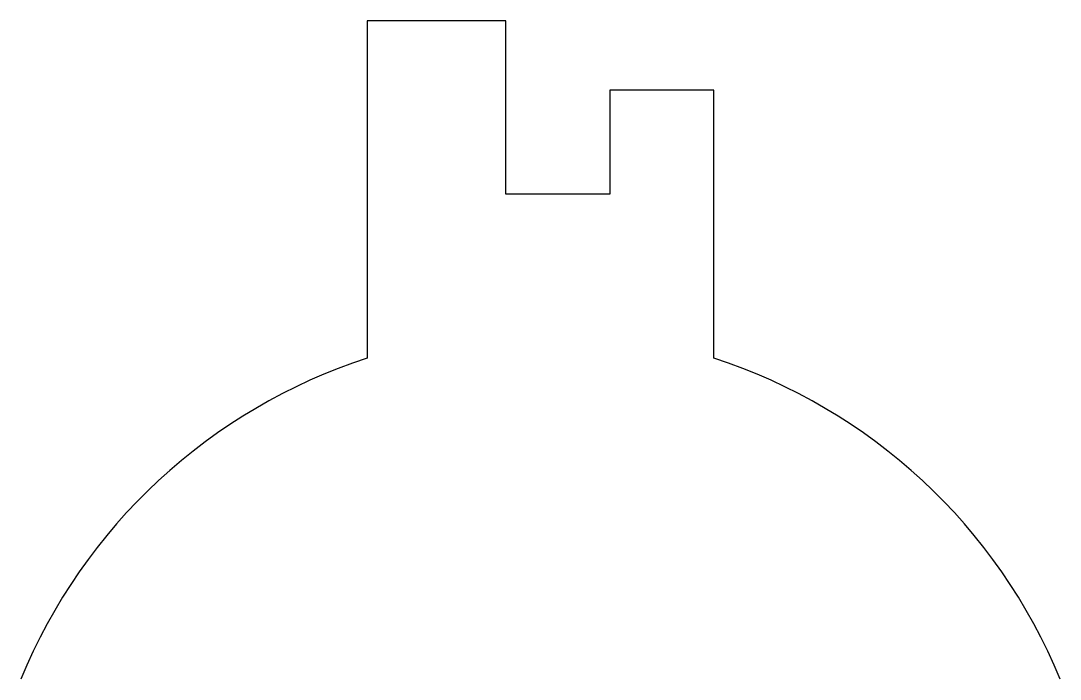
# Model space of a CAD drawing. Header units: millimetres. Extents: x -30 to 0, y -20 to -1.
import ezdxf

# ---------------------------------------------------------------- set-up
doc = ezdxf.new("R2010")
doc.units = ezdxf.units.MM
doc.header["$MEASUREMENT"] = 0
doc.layers.get('0').update_dxf_attribs({"lineweight": 25, "true_color": 0xffffff})

msp = doc.modelspace()

# ---------------------------------------------------------------- linework, layer by layer
for p, q in [((-16, -1), (-20, -1)), ((-20, -1), (-20, -10.735)), ((-16, -6), (-16, -1)), ((-10, -3), (-13, -3)), ((-13, -3), (-13, -6)), ((-10, -10.735), (-10, -3)), ((-13, -6), (-16, -6))]:
    msp.add_line(p, q)
for start, end in [(107.9588, 157.6684), (22.3316, 72.0412)]:
    msp.add_arc((-15, -26.162), 16.216, start, end)

doc.saveas('drawing.dxf')
